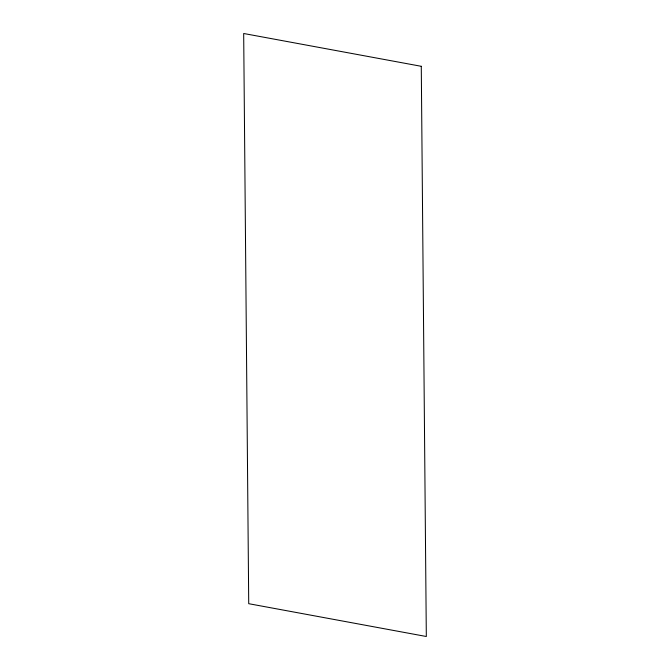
<?xml version="1.0" encoding="UTF-8"?>
<svg xmlns="http://www.w3.org/2000/svg" width="670" height="670" viewBox="0 0 670 670"><rect width="100%" height="100%" fill="white"/><g stroke="black" fill="none" stroke-linecap="round" stroke-linejoin="round"><path stroke-width="1" d="M421.279 66.305L243.679 33.5L248.721 603.695L426.321 636.5L421.279 66.305"/></g></svg>
